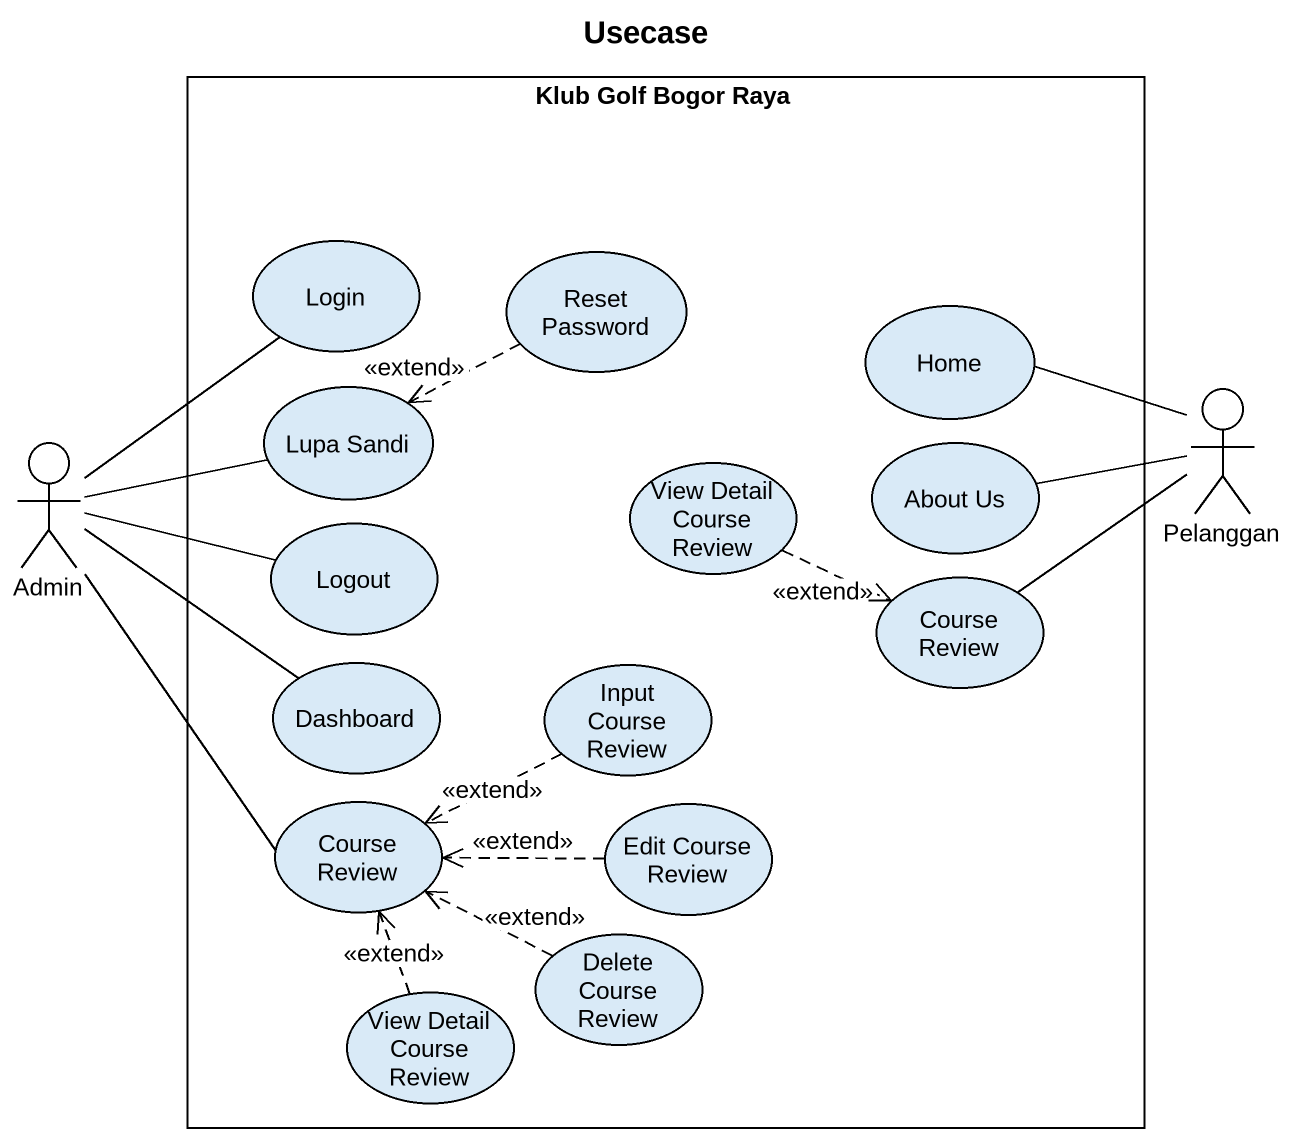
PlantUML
@startuml
title Usecase
rectangle "Klub Golf Bogor Raya" as Klub_Golf_Bogor_Raya {
  usecase Login
  usecase "Reset Password" as Reset_Password
  usecase Home
  usecase "Lupa Sandi" as Lupa_Sandi
  usecase Logout
  usecase "View Detail Course Review" as View_Detail_Course_Review
  usecase "About Us" as About_Us
  usecase "Course Review" as Course_Review
  usecase Dashboard
  usecase "Input Course Review" as Input_Course_Review
  usecase "Course Review" as Course_Review_2
  usecase "Edit Course Review" as Edit_Course_Review
  usecase "Delete Course Review" as Delete_Course_Review
  usecase "View Detail Course Review" as View_Detail_Course_Review_2
}
actor Pelanggan
actor Admin
Reset_Password .left.> Lupa_Sandi : <<extend>>
Pelanggan -left- Home
Pelanggan -left- About_Us
Pelanggan -left- Course_Review
Admin -up- Login
Admin -right- Lupa_Sandi
Admin -right- Logout
Admin -right- Dashboard
Admin -- Course_Review_2
View_Detail_Course_Review .right.> Course_Review : <<extend>>
Input_Course_Review .left.> Course_Review_2 : <<extend>>
Edit_Course_Review .left.> Course_Review_2 : <<extend>>
Delete_Course_Review .left.> Course_Review_2 : <<extend>>
View_Detail_Course_Review_2 .up.> Course_Review_2 : <<extend>>
@enduml
